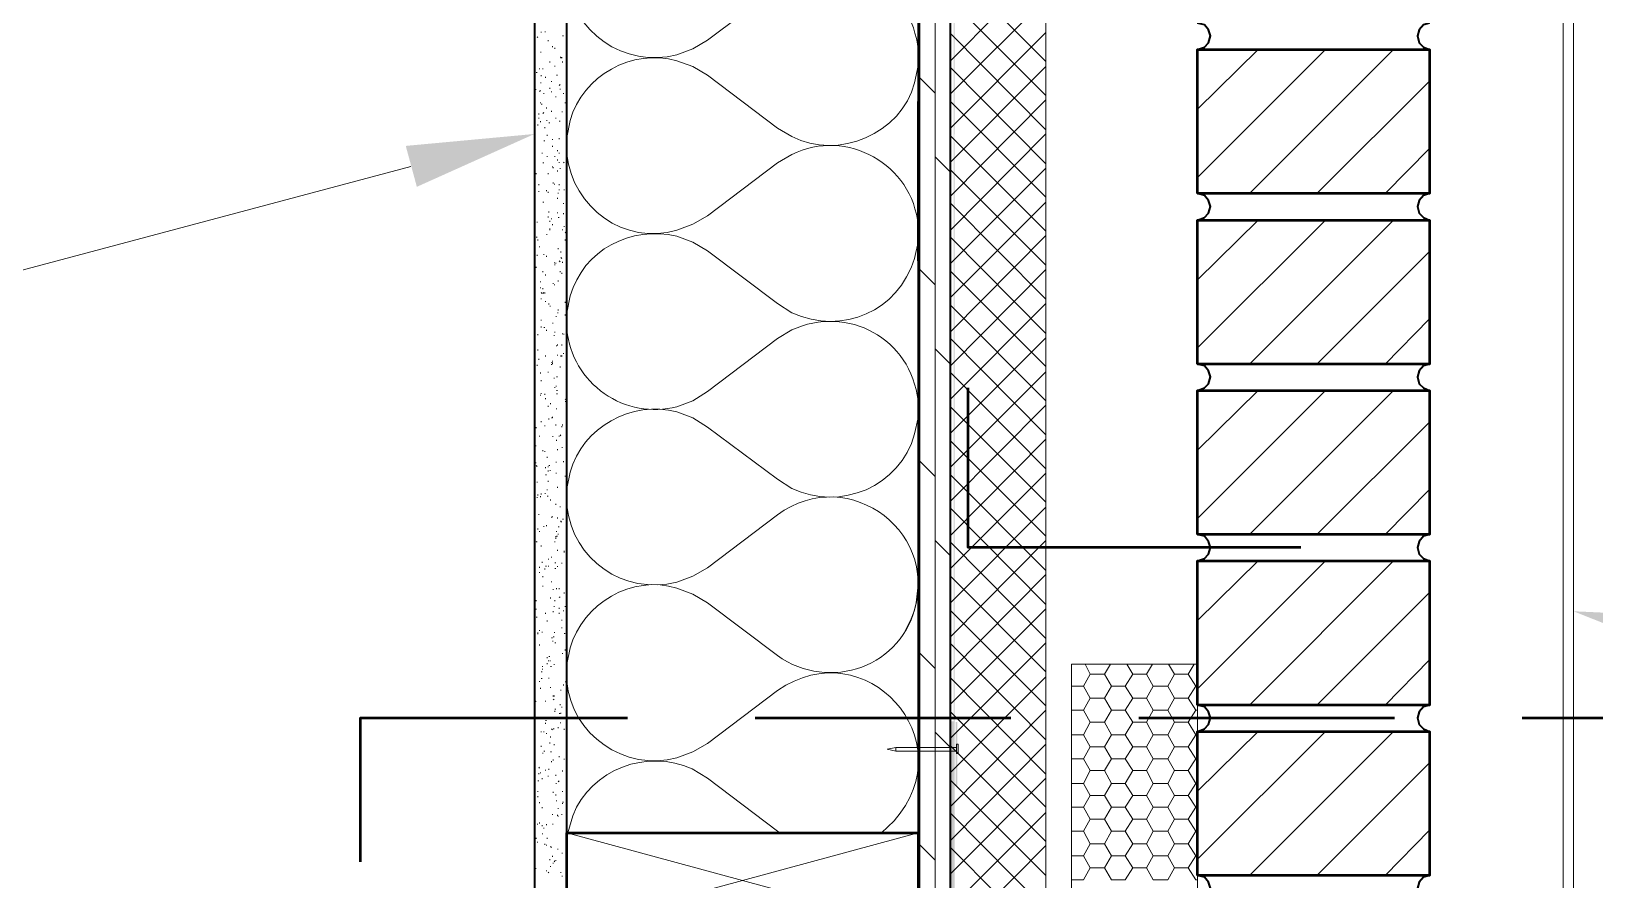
# Model space of a CAD drawing. Header units: inches. Extents: x 5 to 516, y -193 to 129.
# Drawn here: x 34.279 to 36.317, y -181.977 to -180.871 of the extents above; entities that cross this region are included whole.
import ezdxf

# ---------------------------------------------------------------- set-up
doc = ezdxf.new("R2010")
doc.units = ezdxf.units.IN
doc.header["$MEASUREMENT"] = 0
doc.layers.add('PDF7_Geometry', color=7, linetype='Continuous')
doc.layers.add('PDF7_Solid Fills', color=7, linetype='Continuous')

msp = doc.modelspace()

# ---------------------------------------------------------------- linework, layer by layer
at = {"layer": 'PDF7_Geometry', "lineweight": 35}
for points in [[(35.4346639, -172.2280057), (35.4346639, -182.8946732), (35.4768862, -182.8946732), (35.4768862, -172.2280057)], [(34.9346616, -177.4357839), (34.9346616, -182.0613398), (34.9768839, -182.0613398), (34.9768839, -177.4357839)]]:
    msp.add_lwpolyline(points, close=True, dxfattribs=at)
at = {"layer": 'PDF7_Geometry', "lineweight": 15}
for points in [[(35.4368861, -182.8946732), (35.4368861, -172.2280057)], [(35.4568852, -182.8946732), (35.4568852, -172.2280057)], [(36.2891087, -182.8402276), (36.2891087, -180.0346718), (36.2868865, -180.0291163), (36.2813309, -180.026894)], [(36.2757737, -182.8235613), (36.2757737, -180.0513389), (36.2824403, -180.0446723), (36.2824403, -180.0380056)], [(35.6013283, -180.910228), (35.4768839, -180.7857835)], [(35.4768844, -180.9091169), (35.6013289, -180.7835613)], [(35.2702182, -180.8024506), (35.2513293, -180.8135617), (35.1602182, -180.8824506)], [(35.6013283, -180.9546729), (35.4768839, -180.8302284)], [(35.4768844, -180.9524507), (35.6013289, -180.8280063)], [(34.9435524, -180.8724506), (34.9435524, -180.8713395)], [(34.9491066, -180.8713395), (34.9479955, -180.8713395)], [(34.9357738, -180.8880055), (34.9357738, -180.8868944)], [(34.9391082, -180.8780059), (34.937997, -180.879117)], [(34.9524409, -180.8835613), (34.9524409, -180.8824501)], [(34.9579951, -180.8913387), (34.9579951, -180.8902276)], [(34.9724401, -180.8768949), (34.971329, -180.8768949)], [(34.9757745, -180.8735617), (34.9757745, -180.8724506)], [(35.1202182, -180.9013386), (35.1413293, -180.8935609), (35.1602182, -180.8824497)], [(35.6013283, -180.9991166), (35.4768839, -180.8735611)], [(35.4768844, -180.9968945), (35.6013289, -180.8724501)], [(34.9435524, -180.8980062), (34.9424413, -180.8980062)], [(34.9546631, -180.911339), (34.9546631, -180.9102279)], [(34.9613295, -180.8935609), (34.9613295, -180.8924497)], [(34.9691081, -180.9046726), (34.967997, -180.9046726)], [(34.9691081, -180.9057837), (34.9691081, -180.9046726)], [(34.970218, -180.9057837), (34.970218, -180.9046726)], [(34.9713302, -180.911339), (34.9713302, -180.9102279)], [(34.9757745, -180.9002284), (34.9757745, -180.8991173)], [(35.2702182, -181.0080062), (35.2513293, -180.9968951), (35.1602182, -180.9280062), (35.1413293, -180.916895), (35.1202182, -180.9091173)], [(35.4302182, -180.9380062), (35.4346627, -180.9157839), (35.4346627, -180.8946728)], [(35.7991071, -180.9724499), (35.877996, -180.8946721)], [(35.7991071, -181.0613397), (35.9657738, -180.8946731)], [(35.8668856, -181.08245), (36.0546633, -180.8946722)], [(34.937996, -180.924673), (34.9368848, -180.924673)], [(34.9413303, -180.9202287), (34.9413303, -180.9191176)], [(34.9435524, -180.9291172), (34.9435524, -180.9280061)], [(34.9457745, -180.9191165), (34.9457745, -180.9202276)], [(34.9491066, -180.9313394), (34.9491066, -180.9302282)], [(34.9613295, -180.9168944), (34.9613295, -180.9157833)], [(34.9646638, -180.9280062), (34.9635527, -180.9280062)], [(34.9757745, -180.9146722), (34.9757745, -180.9135611)], [(34.9757745, -180.9335615), (34.9757745, -180.9324504)], [(35.4568852, -180.9513385), (35.4368852, -180.9313385)], [(35.6013283, -181.0435615), (35.4768839, -180.918006)], [(35.4768844, -181.0413394), (35.6013289, -180.916895)], [(34.936886, -180.9468943), (34.9357749, -180.9468943)], [(34.9424402, -180.9480065), (34.9413291, -180.9491176)], [(34.9435524, -180.9380058), (34.9424413, -180.9380058)], [(34.9468845, -180.9524507), (34.9468845, -180.9513396)], [(34.9546631, -180.9446722), (34.9546631, -180.9457833)], [(34.9568852, -180.9368947), (34.9568852, -180.9357836)], [(34.9568852, -180.9502286), (34.9568852, -180.9491175)], [(34.9679959, -180.9402279), (34.9668848, -180.941339)], [(34.9679959, -180.9468943), (34.9679959, -180.9457832)], [(34.9724401, -180.9513385), (34.9724401, -180.9524497)], [(35.9546632, -181.08245), (36.1013298, -180.9357833)], [(34.9424402, -180.9646725), (34.9424402, -180.9635614)], [(34.9446624, -180.9657835), (34.9435512, -180.9657835)], [(34.9502188, -180.9713389), (34.9502188, -180.9702278)], [(34.9624394, -180.956895), (34.9624394, -180.9557839)], [(34.9746623, -180.9646725), (34.9746623, -180.9635614)], [(34.9757745, -180.956895), (34.9757745, -180.9557839)], [(35.6013283, -181.0868954), (35.4768839, -180.9624509)], [(35.4768844, -181.0857832), (35.6013289, -180.9602276)], [(34.9391082, -180.9935613), (34.9391082, -180.9924502)], [(34.9402181, -180.9791163), (34.9402181, -180.9780052)], [(34.9402181, -180.9846728), (34.9402181, -180.9835617)], [(34.9424402, -180.9891171), (34.9424402, -180.9880059)], [(34.9468845, -180.9768942), (34.9457734, -180.9780053)], [(34.9513287, -180.9868949), (34.9502176, -180.9868949)], [(34.9546631, -180.9902281), (34.953552, -180.9902281)], [(34.9568852, -180.9757843), (34.9568852, -180.9746731)], [(34.9624394, -180.9846728), (34.9624394, -180.9835617)], [(34.9679959, -180.988006), (34.9668848, -180.988006)], [(34.9713302, -180.9757843), (34.9702191, -180.9757843)], [(34.9813293, -180.9868951), (34.9768848, -181.0091173), (34.9768848, -181.0313395)], [(34.9479967, -181.0135616), (34.9468856, -181.0135616)], [(34.9479967, -180.9968945), (34.9479967, -180.9957834)], [(34.9513287, -181.0068941), (34.9513287, -181.005783)], [(34.9579951, -181.0124506), (34.9579951, -181.0113395)], [(34.9668859, -181.0113395), (34.9668859, -181.0102284)], [(34.9757745, -180.9991166), (34.9757745, -180.9980055)], [(35.6013283, -181.1313391), (35.4768839, -181.0068947)], [(35.4768844, -181.1302281), (35.6013289, -181.0046725)], [(34.9446624, -181.0302276), (34.9446624, -181.0291165)], [(34.9513287, -181.0346719), (34.9513287, -181.0335608)], [(34.9579951, -181.0213391), (34.9579951, -181.020228)], [(34.9613295, -181.0346719), (34.9613295, -181.0335608)], [(34.9646638, -181.0268944), (34.9646638, -181.0257833)], [(34.9668859, -181.0302276), (34.9668859, -181.0291165)], [(35.2702182, -181.0313392), (35.2513293, -181.0424503), (35.1602182, -181.1113392)], [(36.043553, -181.08245), (36.1013307, -181.0235611)], [(34.7735514, -181.0468947), (32.2913291, -181.709117), (31.8302178, -181.709117)], [(34.9468845, -181.0424505), (34.9457734, -181.0424505)], [(34.9579951, -181.0480058), (34.9579951, -181.0468947)], [(34.9591073, -181.0491169), (34.9591073, -181.0480058)], [(34.9646638, -181.0391173), (34.9646638, -181.0380062)], [(34.9646638, -181.0535611), (34.9646638, -181.05245)], [(34.9668859, -181.0424505), (34.9668859, -181.0413394)], [(34.9679959, -181.0502279), (34.9679959, -181.0491168)], [(34.9735523, -181.0424505), (34.9724412, -181.0413394)], [(34.9757745, -181.0413394), (34.9757745, -181.0402283)], [(35.4768844, -181.0546722), (35.4568844, -181.0346722)], [(35.6013283, -181.175784), (35.4768839, -181.0513396)], [(35.4768844, -181.1735608), (35.6013289, -181.0491163)], [(34.936886, -181.0568943), (34.936886, -181.0557832)], [(34.9402181, -181.0713393), (34.9402181, -181.0702282)], [(34.9524409, -181.0568943), (34.9524409, -181.0557832)], [(34.9591073, -181.0691172), (34.9591073, -181.0680061)], [(34.9613295, -181.0702283), (34.9602184, -181.0702283)], [(34.9668859, -181.0713393), (34.9668859, -181.0702282)], [(34.9402181, -181.0802279), (34.9402181, -181.0791167)], [(34.9468845, -181.0935618), (34.9457734, -181.0935618)], [(34.9502188, -181.0780057), (34.9502188, -181.0791168)], [(34.9524409, -181.0813389), (34.9524409, -181.0802278)], [(34.9646638, -181.0891175), (34.9646638, -181.0880064)], [(34.9657737, -181.08245), (34.9657737, -181.0813389)], [(34.9668859, -181.0780057), (34.9668859, -181.0768946)], [(34.9724401, -181.0957839), (34.9724401, -181.0946728)], [(34.9735523, -181.0780057), (34.9735523, -181.0768946)], [(34.9757745, -181.0835611), (34.9757745, -181.0824499)], [(34.9757745, -181.0924507), (34.9757745, -181.0913396)], [(35.6013283, -181.2202278), (35.4768839, -181.0946723)], [(35.4768844, -181.2180057), (35.6013289, -181.0935612)], [(34.9524409, -181.113561), (34.9524409, -181.1124499)], [(34.9535509, -181.1068946), (34.9535509, -181.1057835)], [(34.9568852, -181.1157831), (34.9568852, -181.114672)], [(34.9646638, -181.1080056), (34.9646638, -181.1068945)], [(34.9668859, -181.113561), (34.9657748, -181.113561)], [(34.9724401, -181.1080056), (34.9724401, -181.1091167)], [(35.1202182, -181.1302284), (35.1413293, -181.1224506), (35.1602182, -181.1113395)], [(35.4368861, -181.098006), (35.4346638, -181.0957838)], [(34.9357738, -181.1180052), (34.9357738, -181.1168941)], [(34.937996, -181.1202285), (34.937996, -181.1191174)], [(34.9513287, -181.1357834), (34.9502176, -181.1357834)], [(34.9546631, -181.1191174), (34.9546631, -181.1180063)], [(34.9546631, -181.1280059), (34.9546631, -181.129117), (34.9546631, -181.1302281)], [(34.9579951, -181.1235617), (34.9579951, -181.1224506)], [(34.9713302, -181.1302281), (34.9713302, -181.129117)], [(34.9735523, -181.1257838), (34.9735523, -181.1246727)], [(34.9757745, -181.1324502), (34.9746633, -181.1335613)], [(34.9757745, -181.1257838), (34.9757745, -181.1246727)], [(35.4302182, -181.1668948), (35.4346627, -181.1457837), (35.4346627, -181.1235615)], [(35.7991071, -181.1946722), (35.877996, -181.1168944)], [(35.7991071, -181.283562), (35.9657738, -181.1168953)], [(35.8668856, -181.3046722), (36.0546633, -181.1168944)], [(34.937996, -181.1391166), (34.9368848, -181.1391166)], [(34.9391082, -181.1435609), (34.9391082, -181.1424498)], [(34.9413303, -181.1524505), (34.9413303, -181.1513394)], [(34.9657737, -181.1546727), (34.9657737, -181.1535616)], [(34.9746623, -181.1435609), (34.9746623, -181.1424498)], [(35.2702182, -181.2380059), (35.2513293, -181.2257837), (35.1602182, -181.1568948), (35.1413293, -181.1457837), (35.1202182, -181.1380059)], [(35.6013283, -181.2646727), (35.4768839, -181.1391172)], [(35.4768844, -181.2624506), (35.6013289, -181.136895)], [(34.937996, -181.1635612), (34.937996, -181.1624501)], [(34.9468845, -181.1624501), (34.9468845, -181.161339)], [(34.9502188, -181.1646723), (34.9502188, -181.1635611)], [(34.9613295, -181.1724509), (34.9602184, -181.1724509)], [(34.9613295, -181.174673), (34.9613295, -181.1757841)], [(34.9624394, -181.1735608), (34.9624394, -181.1724497)], [(34.9679959, -181.1713387), (34.9668848, -181.1702275)], [(34.970218, -181.1668944), (34.9691069, -181.1657833)], [(34.9691081, -181.1591169), (34.9691081, -181.1580058)], [(34.9713302, -181.1724509), (34.9713302, -181.1713397)], [(34.9757745, -181.1680055), (34.9757745, -181.1668943)], [(35.9546632, -181.3046722), (36.1013298, -181.1580055)], [(34.9346616, -181.19245), (34.9346616, -181.1935611)], [(34.936886, -181.1791172), (34.936886, -181.1780061)], [(34.9424402, -181.1980065), (34.9424402, -181.1968954)], [(34.9457745, -181.1846726), (34.9457745, -181.1835615)], [(34.9491066, -181.1891168), (34.9491066, -181.1880057)], [(34.9657737, -181.1968943), (34.9657737, -181.1957832)], [(34.9679959, -181.1846726), (34.9679959, -181.1835615)], [(34.970218, -181.1868947), (34.970218, -181.1857836)], [(35.4568852, -181.2013386), (35.4368852, -181.1813386)], [(35.6013283, -181.3080054), (35.4768839, -181.183561)], [(35.4768844, -181.3068944), (35.6013289, -181.1813388)], [(34.9357738, -181.2102282), (34.9357738, -181.2091171)], [(34.9424402, -181.205784), (34.9424402, -181.2046728)], [(34.9446624, -181.2124504), (34.9435512, -181.2113392)], [(34.9468845, -181.2113393), (34.9457734, -181.2124504)], [(34.9457745, -181.206895), (34.9457745, -181.2057839)], [(34.9479967, -181.2124504), (34.9479967, -181.2113392)], [(34.9591073, -181.2002286), (34.9591073, -181.1991175)], [(34.9613295, -181.2013386), (34.9602184, -181.2013386)], [(34.9757745, -181.2102282), (34.9757745, -181.2091171)], [(34.9435524, -181.2202278), (34.9435524, -181.2191167)], [(34.9491066, -181.22245), (34.9491066, -181.2235611)], [(34.9535509, -181.2268942), (34.9535509, -181.2257831)], [(34.9557753, -181.2291163), (34.9546642, -181.2291163)], [(34.9657737, -181.238006), (34.9646626, -181.238006)], [(34.9657737, -181.2346728), (34.9657737, -181.2335617)], [(34.9746623, -181.2246721), (34.9746623, -181.223561)], [(34.9757745, -181.2213389), (34.9757745, -181.2202278)], [(35.6013283, -181.3524503), (35.4768839, -181.2280059)], [(35.4768844, -181.3502282), (35.6013289, -181.2257837)], [(34.9346616, -181.2468945), (34.9346616, -181.2457834)], [(34.9357738, -181.254672), (34.9346627, -181.2557831)], [(34.9435524, -181.2480056), (34.9435524, -181.2468945)], [(34.9435524, -181.2568941), (34.9435524, -181.255783)], [(34.9479967, -181.2568941), (34.9468856, -181.2568941)], [(34.9591073, -181.2513388), (34.9579962, -181.2513388)], [(34.9635516, -181.2424503), (34.9624405, -181.2424503)], [(34.9746623, -181.2402281), (34.9746623, -181.2413392)], [(34.9768844, -181.2535621), (34.9757733, -181.2535621)], [(34.9757745, -181.2513388), (34.9757745, -181.2502277)], [(36.043553, -181.3046722), (36.1013307, -181.2457833)], [(34.9391082, -181.2668949), (34.9391082, -181.2657837)], [(34.9502188, -181.2613395), (34.9502188, -181.2602284)], [(34.9602195, -181.2680059), (34.9602195, -181.2668948)], [(34.9613295, -181.2635617), (34.9613295, -181.2624505)], [(34.9713302, -181.2657838), (34.9713302, -181.2646727)], [(34.9735523, -181.2657838), (34.9724412, -181.2657838)], [(34.9757745, -181.2657838), (34.9757745, -181.2646727)], [(35.2702182, -181.2602278), (35.2513293, -181.2713389), (35.1602182, -181.3402278)], [(35.6013283, -181.3968952), (35.4768839, -181.2713397)], [(35.4768844, -181.3946731), (35.6013289, -181.2702286)], [(34.9391082, -181.2868952), (34.9391082, -181.2857841)], [(34.9402181, -181.2991169), (34.9402181, -181.2980058)], [(34.9491066, -181.2946726), (34.9491066, -181.2935615)], [(34.9635516, -181.2802276), (34.9635516, -181.2813388)], [(34.9646638, -181.2802276), (34.9646638, -181.2791165)], [(34.9646638, -181.2935616), (34.9646638, -181.2924505)], [(34.9691081, -181.2946726), (34.9691081, -181.2935615)], [(34.970218, -181.2802276), (34.970218, -181.2791165)], [(34.970218, -181.2935616), (34.970218, -181.2946727)], [(34.9724401, -181.2913394), (34.9724401, -181.2902283)], [(34.9757745, -181.2935616), (34.9757745, -181.2924505)], [(35.4768844, -181.3046722), (35.4568844, -181.2846722)], [(34.937996, -181.3068944), (34.937996, -181.3057832)], [(34.9424402, -181.3168951), (34.9424402, -181.315784)], [(34.9524409, -181.315784), (34.9524409, -181.3146729)], [(34.9579951, -181.3024501), (34.956884, -181.3024501)], [(34.9568852, -181.3057833), (34.9568852, -181.3046722)], [(34.9579951, -181.301339), (34.9579951, -181.3002279)], [(34.9579951, -181.3046722), (34.9579951, -181.3035611)], [(34.9679959, -181.3091176), (34.9679959, -181.3080065)], [(34.9768844, -181.3202283), (34.9768844, -181.3191172)], [(35.6013283, -181.441339), (35.4768839, -181.3157834)], [(35.4768844, -181.4391169), (35.6013289, -181.3146724)], [(34.9435524, -181.3257836), (34.9435524, -181.3268947)], [(34.9602195, -181.3224504), (34.9602195, -181.3235615)], [(34.9613295, -181.3357832), (34.9613295, -181.3346721)], [(34.9635516, -181.3335611), (34.9624405, -181.3335611)], [(34.9646638, -181.3213393), (34.9635527, -181.3213393)], [(34.9646638, -181.3391175), (34.9635527, -181.3391175)], [(34.9757745, -181.3357832), (34.9757745, -181.3346721)], [(35.7991071, -181.4168944), (35.877996, -181.3391166)], [(35.7991071, -181.5057842), (35.9657738, -181.3391175)], [(35.8668856, -181.5268945), (36.0546633, -181.3391167)], [(34.9424402, -181.3446729), (34.9424402, -181.345784)], [(34.9435524, -181.3435618), (34.9435524, -181.3424507)], [(34.9479967, -181.3446729), (34.9479967, -181.3435617)], [(34.9491066, -181.3502282), (34.9491066, -181.3491171)], [(34.9524409, -181.3602278), (34.9524409, -181.3591167)], [(34.9557753, -181.3568946), (34.9557753, -181.3557835)], [(34.9646638, -181.3435618), (34.9635527, -181.3435618)], [(34.9757745, -181.3513393), (34.9746633, -181.3502281)], [(34.9757745, -181.3535614), (34.9746633, -181.3535614)], [(35.4302182, -181.3957834), (35.4346627, -181.3746723), (35.4346627, -181.3524501)], [(35.4368861, -181.3480061), (35.4346638, -181.3457838)], [(35.6013283, -181.4846728), (35.4768839, -181.3602284)], [(35.4768844, -181.4835618), (35.6013289, -181.3580062)], [(34.9435524, -181.3802281), (34.9435524, -181.379117)], [(34.9535509, -181.3768949), (34.9535509, -181.3757838)], [(34.956884, -181.3746728), (34.9579951, -181.3746728), (34.9579951, -181.3735617)], [(34.9635516, -181.363561), (34.9635516, -181.3624499)], [(34.9757745, -181.378006), (34.9757745, -181.3768949)], [(34.9768844, -181.3735617), (34.9768844, -181.3724506)], [(35.2702182, -181.4668945), (35.2513293, -181.4546723), (35.1602182, -181.3868945), (35.1413293, -181.3746723), (35.1202182, -181.3668945)], [(35.9546632, -181.5268945), (36.1013298, -181.3802278)], [(34.936886, -181.3868945), (34.936886, -181.3880056)], [(34.9413303, -181.3991174), (34.9413303, -181.3980062)], [(34.9479967, -181.3857834), (34.9479967, -181.3846723)], [(34.9591073, -181.3991174), (34.9579962, -181.3991174)], [(34.9624394, -181.3846724), (34.9624394, -181.3835613)], [(34.9668859, -181.3991174), (34.9668859, -181.3980062)], [(34.9691081, -181.3980063), (34.967997, -181.3968952)], [(34.970218, -181.3868945), (34.970218, -181.3857834)], [(34.9713302, -181.3846724), (34.9713302, -181.3835613)], [(34.936886, -181.4113391), (34.9357749, -181.4113391)], [(34.9457745, -181.4180055), (34.9457745, -181.4168944)], [(34.9479967, -181.4191165), (34.9479967, -181.4180054)], [(34.9635516, -181.4046727), (34.9635516, -181.4035616)], [(34.9646638, -181.4168944), (34.9646638, -181.4157833)], [(34.9713302, -181.4135612), (34.9702191, -181.4135612)], [(34.9757745, -181.4202287), (34.9757745, -181.4191176)], [(35.6013283, -181.5291166), (35.4768839, -181.4046721)], [(35.4768844, -181.5280055), (35.6013289, -181.40245)], [(34.936886, -181.4335615), (34.9357749, -181.4335615)], [(34.937996, -181.4380058), (34.9368848, -181.4368947)], [(34.9491066, -181.4402279), (34.9491066, -181.4391168)], [(34.9513287, -181.4268951), (34.9513287, -181.425784)], [(34.9524409, -181.4391169), (34.9524409, -181.4380057)], [(34.9546631, -181.4368947), (34.953552, -181.4368947)], [(34.9635516, -181.4324505), (34.9624405, -181.4324505)], [(34.9724401, -181.4324505), (34.9724401, -181.4313394)], [(35.4568852, -181.4513386), (35.4368852, -181.4313386)], [(34.937996, -181.4591172), (34.937996, -181.4580061)], [(34.9502188, -181.4491165), (34.9491077, -181.4491165)], [(34.9524409, -181.4446722), (34.9524409, -181.4435611)], [(34.9524409, -181.4580061), (34.9524409, -181.456895)], [(34.9557753, -181.4435611), (34.9546642, -181.4435611)], [(34.9635516, -181.4468943), (34.9624405, -181.4468943)], [(34.9746623, -181.4513386), (34.9746623, -181.4502275)], [(34.9757745, -181.4624504), (34.9757745, -181.4613393)], [(34.9813293, -181.4457834), (34.9768848, -181.4668945), (34.9768848, -181.4891167)], [(35.6013283, -181.5735615), (35.4768839, -181.449117)], [(35.4768844, -181.5713394), (35.6013289, -181.4468949)], [(34.9357738, -181.4646725), (34.9357738, -181.4635614)], [(34.937996, -181.4780064), (34.937996, -181.4791175)], [(34.9391082, -181.4757843), (34.9391082, -181.4746732)], [(34.9424402, -181.4780064), (34.9424402, -181.4768953)], [(34.9435524, -181.4746721), (34.9435524, -181.473561)], [(34.9491066, -181.473561), (34.9479955, -181.473561)], [(34.9513287, -181.4691168), (34.9513287, -181.4680057)], [(34.9524409, -181.4768942), (34.9513298, -181.4768942)], [(34.9557753, -181.4824507), (34.9557753, -181.4813396)], [(34.9646638, -181.4657836), (34.9646638, -181.4646725)], [(34.9768844, -181.4802286), (34.9757733, -181.4802286)], [(36.043553, -181.5268945), (36.1013307, -181.4680056)], [(34.9402181, -181.5013388), (34.9402181, -181.5002277)], [(34.9624394, -181.488006), (34.9624394, -181.4868949)], [(34.9679959, -181.4913392), (34.9679959, -181.4902281)], [(35.2513302, -181.5013393), (35.1602191, -181.5702282)], [(35.6013283, -181.6180053), (35.4768839, -181.4924497)], [(35.4768844, -181.6157831), (35.6013289, -181.4913387)], [(34.9391082, -181.5202281), (34.9391082, -181.519117)], [(34.9413303, -181.5235613), (34.9413303, -181.5224502)], [(34.9468845, -181.5168949), (34.9468845, -181.5157838)], [(34.9502188, -181.5157838), (34.9502188, -181.5146727)], [(34.9579951, -181.5035621), (34.956884, -181.5046732)], [(34.9635516, -181.5235613), (34.9635516, -181.5224502)], [(34.9646638, -181.5057842), (34.9646638, -181.5046731)], [(34.9668859, -181.5168949), (34.9657748, -181.5168949)], [(34.970218, -181.5102285), (34.9691069, -181.5102285)], [(34.9691081, -181.5102285), (34.9691081, -181.5091174)], [(34.9724401, -181.5068941), (34.971329, -181.5068941)], [(34.9757745, -181.504672), (34.9757745, -181.5035609)], [(34.937996, -181.5368952), (34.9368848, -181.5357841)], [(34.9435524, -181.5424505), (34.9435524, -181.5413394)], [(34.9613295, -181.5368952), (34.9613295, -181.5357841)], [(34.9624394, -181.5302277), (34.9624394, -181.5291166)], [(34.9624394, -181.5324498), (34.9624394, -181.5313387)], [(34.9646638, -181.5291166), (34.9635527, -181.5291166)], [(34.9657737, -181.5268945), (34.9657737, -181.5257834)], [(35.4768844, -181.5546722), (35.4568844, -181.5346722)], [(35.6013283, -181.6624502), (35.4768839, -181.5368946)], [(35.4768844, -181.660228), (35.6013289, -181.5346725)], [(34.9446624, -181.5624497), (34.9446624, -181.5635608)], [(34.9535509, -181.5591176), (34.9524398, -181.5591176)], [(34.9568852, -181.5568944), (34.9568852, -181.5557833)], [(34.9624394, -181.5635619), (34.9613283, -181.5635619)], [(34.9646638, -181.5480058), (34.9646638, -181.5468947)], [(34.970218, -181.564673), (34.970218, -181.5635619)], [(34.9735523, -181.5491169), (34.9735523, -181.5480058)], [(34.9735523, -181.550228), (34.9735523, -181.5491169)], [(34.9757745, -181.5468948), (34.9757745, -181.5457837)], [(35.7991071, -181.6391167), (35.877996, -181.5613389)], [(35.7991071, -181.7280065), (35.9657738, -181.5613398)], [(35.8668856, -181.7491167), (36.0546633, -181.5613389)], [(34.9413303, -181.5702283), (34.9413303, -181.5691172)], [(34.9413303, -181.5757836), (34.9413303, -181.5768947)], [(34.9457745, -181.58245), (34.9457745, -181.5813389)], [(34.9479967, -181.5724504), (34.9479967, -181.5713393)], [(34.9502188, -181.5680062), (34.9491077, -181.5680062)], [(34.9535509, -181.5680062), (34.9524398, -181.5680062)], [(34.9624394, -181.5713394), (34.9613283, -181.5713394)], [(34.9646638, -181.5691172), (34.9646638, -181.5680061)], [(35.1202182, -181.5891167), (35.1413293, -181.581339), (35.1602182, -181.5702278)], [(35.6013283, -181.705784), (35.4768839, -181.5813395)], [(35.4768844, -181.7046729), (35.6013289, -181.5791174)], [(34.9346616, -181.5957839), (34.9346616, -181.5946728)], [(34.9457745, -181.5946729), (34.9457745, -181.5935618)], [(34.9568852, -181.5891176), (34.9568852, -181.5880064)], [(34.9591073, -181.5991171), (34.9591073, -181.598006)], [(34.9635516, -181.5980061), (34.9635516, -181.596895)], [(34.9668859, -181.5980061), (34.9668859, -181.596895)], [(34.9735523, -181.6035614), (34.9735523, -181.6024503)], [(34.9757745, -181.5880054), (34.9757745, -181.5868942)], [(35.2513293, -181.684672), (35.1602182, -181.6157831), (35.1413293, -181.604672), (35.1202182, -181.5968942)], [(35.4324404, -181.6157831), (35.4346627, -181.5924498)], [(35.4368861, -181.5980061), (35.4346638, -181.5957839)], [(35.9546632, -181.7491167), (36.1013298, -181.60245)], [(34.9346616, -181.6068946), (34.9346616, -181.6057835)], [(34.936886, -181.613561), (34.936886, -181.6124499)], [(34.936886, -181.6246728), (34.936886, -181.6235617)], [(34.9557753, -181.6102278), (34.9557753, -181.6091167)], [(34.9602195, -181.6202285), (34.9602195, -181.6213396)], [(34.9613295, -181.613561), (34.9613295, -181.6124499)], [(34.9679959, -181.6080057), (34.9668848, -181.6091168)], [(34.9668859, -181.6224507), (34.9668859, -181.6235618)], [(34.9746623, -181.6213396), (34.9746623, -181.6202285)], [(35.4768844, -181.7480056), (35.6013289, -181.6235612)], [(34.9357738, -181.6357835), (34.9346627, -181.6357835)], [(34.937996, -181.6346724), (34.9368848, -181.6346724)], [(34.9491066, -181.6302281), (34.9491066, -181.629117)], [(34.9513287, -181.6402277), (34.9513287, -181.6391166)], [(34.9591073, -181.628006), (34.9591073, -181.6268949)], [(34.9668859, -181.6302281), (34.9668859, -181.629117)], [(34.970218, -181.6380056), (34.970218, -181.6391167)], [(34.9724401, -181.6257839), (34.9724401, -181.626895)], [(34.9757745, -181.6302281), (34.9757745, -181.629117)], [(35.4157747, -181.6568948), (35.4257747, -181.6368948)], [(35.6013283, -181.7502278), (35.4768839, -181.6257833)], [(34.9391082, -181.6546727), (34.9391082, -181.6557838)], [(34.9391082, -181.6568948), (34.9391082, -181.6557837)], [(34.9413303, -181.6524506), (34.9413303, -181.6513395)], [(34.9446624, -181.6546727), (34.9446624, -181.6535616)], [(34.9579951, -181.6613391), (34.956884, -181.6613391)], [(34.9591073, -181.6657834), (34.9579962, -181.6657834)], [(34.9602195, -181.660228), (34.9591084, -181.660228)], [(34.9613295, -181.6546727), (34.9602184, -181.6546727)], [(34.970218, -181.6491174), (34.970218, -181.6480063)], [(34.9746623, -181.6557838), (34.9735512, -181.6557838)], [(34.9357738, -181.6868947), (34.9357738, -181.6857836)], [(34.9413303, -181.6713387), (34.9413303, -181.6702276)], [(34.9546631, -181.6857837), (34.953552, -181.6857837)], [(34.9624394, -181.6680055), (34.9613283, -181.6680055)], [(34.9713302, -181.6824505), (34.9713302, -181.6813394)], [(34.9746623, -181.6780062), (34.9746623, -181.6768951)], [(34.9757745, -181.6724509), (34.9757745, -181.6713398)], [(34.9813293, -181.674672), (34.9768848, -181.6957831), (34.9768848, -181.7180054)], [(35.4568852, -181.7013386), (35.4368852, -181.6813386)], [(35.6013283, -181.7946727), (35.4768839, -181.6691171)], [(35.4768844, -181.7924505), (35.6013289, -181.6680061)], [(34.9446624, -181.705784), (34.9435512, -181.705784)], [(34.9457745, -181.6991165), (34.9446634, -181.6991165)], [(34.9457745, -181.7024508), (34.9446634, -181.7024508)], [(34.9513287, -181.6880058), (34.9513287, -181.6868947)], [(34.9513287, -181.6957833), (34.9513287, -181.6946722)], [(34.9535509, -181.691339), (34.9524398, -181.691339)], [(34.9557753, -181.691339), (34.9546642, -181.691339)], [(34.9568852, -181.6991165), (34.9557741, -181.6991165)], [(34.9602195, -181.6968943), (34.9602195, -181.6957832)], [(35.6524416, -181.6957839), (35.6591083, -181.7091172), (35.6779972, -181.7091172)], [(35.6779976, -181.7091172), (35.6857753, -181.6957839)], [(35.7068861, -181.6957839), (35.7146639, -181.7091172), (35.7324416, -181.7091172)], [(35.7324409, -181.7091172), (35.7402187, -181.6957839)], [(35.7613294, -181.6957839), (35.7691072, -181.7091172), (35.786885, -181.7091172)], [(35.7868843, -181.7091172), (35.7946621, -181.6957839)], [(36.043553, -181.7491167), (36.1013307, -181.6902278)], [(34.9413303, -181.7180057), (34.9413303, -181.7191168)], [(34.9424402, -181.7280065), (34.9424402, -181.7268953)], [(34.9446624, -181.7146725), (34.9435512, -181.7146725)], [(34.9535509, -181.7146725), (34.9535509, -181.7135614)], [(34.9557753, -181.7268943), (34.9557753, -181.7257831)], [(34.9724401, -181.7235611), (34.9724401, -181.7224499)], [(34.9757745, -181.7191168), (34.9746633, -181.7191168)], [(34.9757745, -181.7146725), (34.9757745, -181.7135614)], [(35.6013283, -181.8391176), (35.4768839, -181.713562)], [(35.4768844, -181.8368954), (35.6013289, -181.712451)], [(35.6346626, -181.7246721), (35.6502181, -181.7246721)], [(35.6502194, -181.7246726), (35.6591083, -181.7402282), (35.6779972, -181.7402282)], [(35.6502198, -181.7246721), (35.6591087, -181.7091166)], [(35.6779972, -181.7091166), (35.6868861, -181.7246721), (35.7046639, -181.7246721)], [(35.6779976, -181.7402282), (35.6868864, -181.7246726)], [(35.7046631, -181.7246721), (35.7146631, -181.7091166)], [(35.7046639, -181.7246726), (35.7146639, -181.7402282), (35.7324416, -181.7402282)], [(35.7324406, -181.7091166), (35.7413294, -181.7246721), (35.7602183, -181.7246721)], [(35.7324409, -181.7402282), (35.7413298, -181.7246726)], [(35.7602183, -181.7246726), (35.7691072, -181.7402282), (35.786885, -181.7402282)], [(35.7602187, -181.7246721), (35.7691076, -181.7091166)], [(35.7868843, -181.7402282), (35.7968843, -181.7246726)], [(35.786885, -181.7091166), (35.796885, -181.7246721), (35.7991072, -181.7246721)], [(34.936886, -181.7446724), (34.9357749, -181.7435613)], [(34.9491066, -181.7446724), (34.9491066, -181.7435613)], [(34.9591073, -181.738006), (34.9591073, -181.7368949)], [(34.9602195, -181.7424503), (34.9591084, -181.7413392)], [(34.9602195, -181.738006), (34.9602195, -181.7368949)], [(34.9691081, -181.7302286), (34.9691081, -181.7291175)], [(34.9757745, -181.7413392), (34.9757745, -181.7402281)], [(35.2513291, -181.7302278), (35.160218, -181.7991167)], [(35.6502198, -181.7557842), (35.6591087, -181.7402287)], [(35.6779972, -181.7402287), (35.6868861, -181.7557842), (35.7046639, -181.7557842)], [(35.7046631, -181.7557842), (35.7146631, -181.7402287)], [(35.7324406, -181.7402287), (35.7413294, -181.7557842), (35.7602183, -181.7557842)], [(35.7602187, -181.7557842), (35.7691076, -181.7402287)], [(35.786885, -181.7402287), (35.796885, -181.7557842), (35.7991072, -181.7557842)], [(34.9624394, -181.754672), (34.9613283, -181.754672)], [(34.9613295, -181.7580064), (34.9613295, -181.7568953)], [(34.9679959, -181.7602285), (34.9668848, -181.7602285)], [(34.9679959, -181.7491167), (34.9679959, -181.7480056)], [(34.9691081, -181.7591174), (34.9691081, -181.7602285)], [(34.970218, -181.7524499), (34.970218, -181.7513388)], [(34.9757745, -181.7568942), (34.9757745, -181.7557831)], [(35.6013283, -181.8824503), (35.4768839, -181.7580058)], [(35.4768844, -181.8813392), (35.6013289, -181.7557836)], [(35.6346626, -181.7557842), (35.6502181, -181.7557842)], [(35.6502194, -181.7557836), (35.6591083, -181.7713392), (35.6779972, -181.7713392)], [(35.6779976, -181.7713392), (35.6868864, -181.7557836)], [(35.7046639, -181.7557836), (35.7146639, -181.7713392), (35.7324416, -181.7713392)], [(35.7324409, -181.7713392), (35.7413298, -181.7557836)], [(35.7602183, -181.7557836), (35.7691072, -181.7713392), (35.786885, -181.7713392)], [(35.7868843, -181.7713392), (35.7968843, -181.7557836)], [(34.9435524, -181.7846719), (34.9435524, -181.7835608)], [(34.9468845, -181.7846719), (34.9468845, -181.7835608)], [(34.9491066, -181.7735613), (34.9491066, -181.7724502)], [(34.9502188, -181.769117), (34.9491077, -181.769117)], [(34.9502188, -181.7857841), (34.9502188, -181.7868953)], [(34.9579951, -181.7813399), (34.956884, -181.7802288)], [(34.9602195, -181.7802277), (34.9591084, -181.7802277)], [(34.9657737, -181.7791166), (34.9657737, -181.7780055)], [(34.9691081, -181.7724502), (34.967997, -181.7724502)], [(34.9735523, -181.7813399), (34.9735523, -181.7802288)], [(34.9757745, -181.7768945), (34.9757745, -181.7757834)], [(35.4768844, -181.8046723), (35.4568844, -181.7846723)], [(35.6346626, -181.7880063), (35.6502181, -181.7880063)], [(35.6502194, -181.7880056), (35.6591083, -181.8035612), (35.6779972, -181.8035612)], [(35.6502198, -181.7880063), (35.6591087, -181.7713396)], [(35.6779972, -181.7713396), (35.6868861, -181.7880063), (35.7046639, -181.7880063)], [(35.6779976, -181.8035612), (35.6868864, -181.7880056)], [(35.7046631, -181.7880063), (35.7146631, -181.7713396)], [(35.7046639, -181.7880056), (35.7146639, -181.8035612), (35.7324416, -181.8035612)], [(35.7324406, -181.7713396), (35.7413294, -181.7880063), (35.7602183, -181.7880063)], [(35.7324409, -181.8035612), (35.7413298, -181.7880056)], [(35.7602183, -181.7880056), (35.7691072, -181.8035612), (35.786885, -181.8035612)], [(35.7602187, -181.7880063), (35.7691076, -181.7713396)], [(35.7868843, -181.8035612), (35.7968843, -181.7880056)], [(35.786885, -181.7713396), (35.796885, -181.7880063), (35.7991072, -181.7880063)], [(35.7991071, -181.8613389), (35.877996, -181.7835611)], [(35.7991071, -181.9502287), (35.9657738, -181.783562)], [(35.8668856, -181.9713389), (36.0546633, -181.7835612)], [(34.9435524, -181.8035612), (34.9435524, -181.8024501)], [(34.9546631, -181.7991169), (34.9546631, -181.7980058)], [(34.9557753, -181.7913395), (34.9557753, -181.7902284)], [(34.9602195, -181.8013391), (34.9602195, -181.800228)], [(34.9757745, -181.7991169), (34.9757745, -181.7980058)], [(35.1202182, -181.8180054), (35.1413293, -181.8102276), (35.1602182, -181.7991165)], [(35.405774, -181.8046723), (35.4846628, -181.8046723)], [(35.6013283, -181.9268952), (35.4768839, -181.8024507)], [(35.4768844, -181.9257841), (35.6013289, -181.8002285)], [(35.6502198, -181.8191173), (35.6591087, -181.8035617)], [(35.6779972, -181.8035617), (35.6868861, -181.8191173), (35.7046639, -181.8191173)], [(35.7046631, -181.8191173), (35.7146631, -181.8035617)], [(35.7324406, -181.8035617), (35.7413294, -181.8191173), (35.7602183, -181.8191173)], [(35.7602187, -181.8191173), (35.7691076, -181.8035617)], [(35.786885, -181.8035617), (35.796885, -181.8191173), (35.7991072, -181.8191173)], [(34.9457745, -181.8124497), (34.9457745, -181.8113386)], [(34.9479967, -181.8091177), (34.9468856, -181.8091177)], [(34.9568852, -181.8102276), (34.9557741, -181.8102276)], [(34.9568852, -181.8235615), (34.9568852, -181.8224504)], [(34.9591073, -181.8213394), (34.9591073, -181.8202283)], [(34.9668859, -181.8168951), (34.9668859, -181.815784)], [(34.9735523, -181.8202283), (34.9735523, -181.8191172)], [(34.9768844, -181.8191173), (34.9768844, -181.8180061)], [(35.405774, -181.8091177), (35.4846628, -181.8091177)], [(35.6346626, -181.8191173), (35.6502181, -181.8191173)], [(35.6502194, -181.8191166), (35.6591083, -181.8346722), (35.6779972, -181.8346722)], [(35.6779976, -181.8346722), (35.6868864, -181.8191166)], [(35.7046639, -181.8191166), (35.7146639, -181.8346722), (35.7324416, -181.8346722)], [(35.7324409, -181.8346722), (35.7413298, -181.8191166)], [(35.7602183, -181.8191166), (35.7691072, -181.8346722), (35.786885, -181.8346722)], [(35.7868843, -181.8346722), (35.7968843, -181.8191166)], [(35.9546632, -181.9713389), (36.1013298, -181.8246723)], [(34.9402181, -181.8480061), (34.939107, -181.8480061)], [(34.9402181, -181.8391176), (34.9402181, -181.8380065)], [(34.9413303, -181.831339), (34.9402192, -181.8302279)], [(34.9424402, -181.8380054), (34.9424402, -181.8368943)], [(34.9446624, -181.845784), (34.9446624, -181.8446729)], [(34.9491066, -181.8346722), (34.9491066, -181.8335611)], [(34.9524409, -181.8424508), (34.9524409, -181.8413397)], [(34.9535509, -181.8335611), (34.9535509, -181.83245)], [(34.9624394, -181.8413397), (34.9624394, -181.8402286)], [(34.9668859, -181.8480061), (34.9657748, -181.8491172)], [(34.9713302, -181.8357832), (34.9713302, -181.8346721)], [(34.9757745, -181.8413397), (34.9757745, -181.8402286)], [(35.2546626, -181.915784), (35.2513293, -181.9135618), (35.1602182, -181.8446729), (35.1402182, -181.8324507)], [(35.4368861, -181.8480061), (35.4346638, -181.8457839)], [(35.6013283, -181.9713389), (35.4768839, -181.8468945)], [(35.4768844, -181.9691168), (35.6013289, -181.8446724)], [(35.6502198, -181.8513393), (35.6591087, -181.8346726)], [(35.6779972, -181.8346726), (35.6868861, -181.8513393), (35.7046639, -181.8513393)], [(35.7046631, -181.8513393), (35.7146631, -181.8346726)], [(35.7324406, -181.8346726), (35.7413294, -181.8513393), (35.7602183, -181.8513393)], [(35.7602187, -181.8513393), (35.7691076, -181.8346726)], [(35.786885, -181.8346726), (35.796885, -181.8513393), (35.7991072, -181.8513393)], [(34.9391082, -181.86245), (34.9391082, -181.8613388)], [(34.9391082, -181.8691175), (34.9391082, -181.8680064)], [(34.9591073, -181.863561), (34.9591073, -181.8624499)], [(34.9624394, -181.8657832), (34.9624394, -181.8668943)], [(34.9635516, -181.8513393), (34.9624405, -181.8513393)], [(34.9713302, -181.86245), (34.9713302, -181.8613388)], [(35.6346626, -181.8513393), (35.6502181, -181.8513393)], [(35.6502194, -181.8513398), (35.6591083, -181.8668954), (35.6779972, -181.8668954)], [(35.6502198, -181.8824503), (35.6591087, -181.8668947)], [(35.6779972, -181.8668947), (35.6868861, -181.8824503), (35.7046639, -181.8824503)], [(35.6779976, -181.8668954), (35.6868864, -181.8513398)], [(35.7046631, -181.8824503), (35.7146631, -181.8668947)], [(35.7046639, -181.8513398), (35.7146639, -181.8668954), (35.7324416, -181.8668954)], [(35.7324406, -181.8668947), (35.7413294, -181.8824503), (35.7602183, -181.8824503)], [(35.7324409, -181.8668954), (35.7413298, -181.8513398)], [(35.7602183, -181.8513398), (35.7691072, -181.8668954), (35.786885, -181.8668954)], [(35.7602187, -181.8824503), (35.7691076, -181.8668947)], [(35.7868843, -181.8668954), (35.7968843, -181.8513398)], [(35.786885, -181.8668947), (35.796885, -181.8824503), (35.7991072, -181.8824503)], [(34.9413303, -181.8768949), (34.9413303, -181.8757838)], [(34.9446624, -181.8835613), (34.9446624, -181.8824502)], [(34.9657737, -181.8846724), (34.9657737, -181.8835613)], [(34.9724401, -181.8757839), (34.971329, -181.8757839)], [(34.9713302, -181.878006), (34.9713302, -181.8768949)], [(34.9757745, -181.8835613), (34.9757745, -181.8824502)], [(35.6013283, -182.0157838), (35.4768839, -181.8902283)], [(35.4768844, -182.0135617), (35.6013289, -181.8891173)], [(35.6346626, -181.8824503), (35.6502181, -181.8824503)], [(35.6502194, -181.8824508), (35.6591083, -181.8980063), (35.6779972, -181.8980063)], [(35.6779976, -181.8980063), (35.6868864, -181.8824508)], [(35.7046639, -181.8824508), (35.7146639, -181.8980063), (35.7324416, -181.8980063)], [(35.7324409, -181.8980063), (35.7413298, -181.8824508)], [(35.7602183, -181.8824508), (35.7691072, -181.8980063), (35.786885, -181.8980063)], [(35.7868843, -181.8980063), (35.7968843, -181.8824508)], [(34.9391082, -181.9046727), (34.937997, -181.9046727)], [(34.9413303, -181.9024506), (34.9413303, -181.9035617)], [(34.9446624, -181.9068949), (34.9446624, -181.9057837)], [(34.9468845, -181.9102281), (34.9468845, -181.9091169)], [(34.9502188, -181.9057838), (34.9502188, -181.9046727)], [(34.9579951, -181.892451), (34.9579951, -181.8913399)], [(34.9591073, -181.9046727), (34.9579962, -181.9046727)], [(34.9646638, -181.892451), (34.9646638, -181.8935621)], [(34.9657737, -181.8946731), (34.9657737, -181.893562)], [(34.970218, -181.892451), (34.970218, -181.8913399)], [(34.9846626, -181.8935618), (34.977996, -181.915784)], [(35.3868847, -181.9157834), (35.4035514, -181.9002278)], [(35.6502198, -181.9135613), (35.6591087, -181.8980057)], [(35.6779972, -181.8980057), (35.6868861, -181.9135613), (35.7046639, -181.9135613)], [(35.7046631, -181.9135613), (35.7146631, -181.8980057)], [(35.7324406, -181.8980057), (35.7413294, -181.9135613), (35.7602183, -181.9135613)], [(35.7602187, -181.9135613), (35.7691076, -181.8980057)], [(35.786885, -181.8980057), (35.796885, -181.9135613), (35.7991072, -181.9135613)], [(34.936886, -181.9235608), (34.936886, -181.9224497)], [(34.9391082, -181.9280062), (34.937997, -181.9280062)], [(34.9457745, -181.9168945), (34.9446634, -181.9168945)], [(34.9479967, -181.9313394), (34.9479967, -181.9302283)], [(34.9513287, -181.9235608), (34.9513287, -181.9224497)], [(34.9757745, -181.924673), (34.9757745, -181.9235619)], [(35.4346617, -181.9157834), (34.9768839, -182.0402278)], [(35.4346617, -182.0402284), (34.9768839, -181.915784)], [(35.6346626, -181.9135613), (35.6502181, -181.9135613)], [(35.6502194, -181.9135617), (35.6591083, -181.9302284), (35.6779972, -181.9302284)], [(35.6502198, -181.9457833), (35.6591087, -181.9302277)], [(35.6779972, -181.9302277), (35.6868861, -181.9457833), (35.7046639, -181.9457833)], [(35.6779976, -181.9302284), (35.6868864, -181.9135617)], [(35.7046631, -181.9457833), (35.7146631, -181.9302277)], [(35.7046639, -181.9135617), (35.7146639, -181.9302284), (35.7324416, -181.9302284)], [(35.7324406, -181.9302277), (35.7413294, -181.9457833), (35.7602183, -181.9457833)], [(35.7324409, -181.9302284), (35.7413298, -181.9135617)], [(35.7602183, -181.9135617), (35.7691072, -181.9302284), (35.786885, -181.9302284)], [(35.7602187, -181.9457833), (35.7691076, -181.9302277)], [(35.7868843, -181.9302284), (35.7968843, -181.9135617)], [(35.786885, -181.9302277), (35.796885, -181.9457833), (35.7991072, -181.9457833)], [(36.043553, -181.9713389), (36.1013307, -181.9124501)], [(34.9357738, -181.941339), (34.9346627, -181.941339)], [(34.9502188, -181.9324505), (34.9502188, -181.9313394)], [(34.9546631, -181.9513386), (34.9546631, -181.9502275)], [(34.9568852, -181.9346726), (34.9557741, -181.9335615)], [(34.9579951, -181.9468944), (34.9579951, -181.9457833)], [(34.9624394, -181.9513386), (34.9624394, -181.9524497)], [(34.9657737, -181.9368948), (34.9646626, -181.9368948)], [(34.9713302, -181.9424501), (34.9702191, -181.9424501)], [(35.4568852, -181.9513386), (35.4368852, -181.9313386)], [(35.6013283, -182.0602276), (35.4768839, -181.934672)], [(35.4768844, -182.0580055), (35.6013289, -181.9324499)], [(35.6346626, -181.9457833), (35.6502181, -181.9457833)], [(35.6502194, -181.9457838), (35.6591083, -181.9613394), (35.6779972, -181.9613394)], [(35.6779976, -181.9613394), (35.6868864, -181.9457838)], [(35.7046639, -181.9457838), (35.7146639, -181.9613394), (35.7324416, -181.9613394)], [(35.7324409, -181.9613394), (35.7413298, -181.9457838)], [(35.7602183, -181.9457838), (35.7691072, -181.9613394), (35.786885, -181.9613394)], [(35.7868843, -181.9613394), (35.7968843, -181.9457838)], [(34.9346616, -181.9702279), (34.9346616, -181.9691168)], [(34.9357738, -181.97245), (34.9357738, -181.9713389)], [(34.936886, -181.9624504), (34.9357749, -181.9624504)], [(34.9502188, -181.9657836), (34.9502188, -181.9646725)], [(34.9535509, -181.9680057), (34.9524398, -181.9668946)], [(34.9557753, -181.9602283), (34.9557753, -181.9591172)], [(34.9591073, -181.955784), (34.9591073, -181.9546729)], [(34.9613295, -181.9535619), (34.9602184, -181.9524508)], [(34.9691081, -181.9680057), (34.9691081, -181.9668946)], [(34.9757745, -181.9668947), (34.9757745, -181.9657836)], [(35.6502198, -181.9768943), (35.6591087, -181.9613387)], [(35.6779972, -181.9613387), (35.6868861, -181.9768943), (35.7046639, -181.9768943)], [(35.7046631, -181.9768943), (35.7146631, -181.9613387)], [(35.7324406, -181.9613387), (35.7413294, -181.9768943), (35.7602183, -181.9768943)], [(35.7602187, -181.9768943), (35.7691076, -181.9613387)], [(35.786885, -181.9613387), (35.796885, -181.9768943), (35.7991072, -181.9768943)], [(34.9713302, -181.97245), (34.9702191, -181.97245)], [(34.9757745, -181.9768943), (34.9757745, -181.9757832)], [(35.6346626, -181.9768943), (35.6502181, -181.9768943)]]:
    msp.add_lwpolyline(points, dxfattribs=at)
for points in [[(35.6013283, -182.4368948), (35.6013283, -176.6857833), (35.4768839, -176.6857833), (35.4768839, -182.4368948)], [(35.7991071, -182.4157834), (35.7991071, -181.6957833), (35.6346627, -181.6957833), (35.6346627, -182.4157834)], [(35.3946633, -181.8068944), (35.4057744, -181.8046722), (35.4057744, -181.8091166)], [(35.484663, -181.8124502), (35.484663, -181.800228), (35.4868853, -181.800228), (35.4868853, -181.8124502)], [(34.9635516, -181.8735617), (34.9635516, -181.8746728)]]:
    msp.add_lwpolyline(points, close=True, dxfattribs=at)
at = {"layer": 'PDF7_Geometry', "lineweight": 35}
for points in [[(35.7991071, -180.8946731), (35.807996, -180.8913397), (35.8135516, -180.8857842), (35.8157738, -180.8768953), (35.8135516, -180.8691175), (35.807996, -180.8624508), (35.7991071, -180.8602286)], [(36.1013284, -180.8602277), (36.0935506, -180.86245), (36.0879951, -180.8691166), (36.0857728, -180.8768944), (36.0879951, -180.8857833), (36.0935506, -180.8913389), (36.1013284, -180.8946722)], [(35.7991071, -181.1168953), (35.807996, -181.113562), (35.8135516, -181.1080064), (35.8157738, -181.0991175), (35.8135516, -181.0913397), (35.807996, -181.0846731), (35.7991071, -181.0824508)], [(36.1013284, -181.08245), (36.0935506, -181.0846722), (36.0879951, -181.0913389), (36.0857728, -181.0991167), (36.0879951, -181.1080055), (36.0935506, -181.1135611), (36.1013284, -181.1168944)], [(35.7991071, -181.3391175), (35.807996, -181.3357842), (35.8135516, -181.3302286), (35.8157738, -181.3213398), (35.8135516, -181.313562), (35.807996, -181.3068953), (35.7991071, -181.3046731)], [(36.1013284, -181.3046722), (36.0935506, -181.3068944), (36.0879951, -181.3135611), (36.0857728, -181.3213389), (36.0879951, -181.3302278), (36.0935506, -181.3357833), (36.1013284, -181.3391167)], [(35.7991071, -181.5613398), (35.807996, -181.5580064), (35.8135516, -181.5524509), (35.8157738, -181.543562), (35.8135516, -181.5357842), (35.807996, -181.5291175), (35.7991071, -181.5268953)], [(36.1013284, -181.5268945), (36.0935506, -181.5291167), (36.0879951, -181.5357834), (36.0857728, -181.5435611), (36.0879951, -181.55245), (36.0935506, -181.5580056), (36.1013284, -181.5613389)], [(35.7991071, -181.783562), (35.807996, -181.7802287), (35.8135516, -181.7746731), (35.8157738, -181.7657842), (35.8135516, -181.7580065), (35.807996, -181.7513398), (35.7991071, -181.7491176)], [(36.1013284, -181.7491167), (36.0935506, -181.7513389), (36.0879951, -181.7580056), (36.0857728, -181.7657834), (36.0879951, -181.7746723), (36.0935506, -181.7802278), (36.1013284, -181.7835612)], [(35.7991071, -182.0057843), (35.807996, -182.0024509), (35.8135516, -181.9968954), (35.8157738, -181.9880065), (35.8135516, -181.9802287), (35.807996, -181.973562), (35.7991071, -181.9713398)], [(36.1013284, -181.9713389), (36.0935506, -181.9735612), (36.0879951, -181.9802278), (36.0857728, -181.9880056), (36.0879951, -181.9968945), (36.0935506, -182.0024501), (36.1013284, -182.0057834)]]:
    msp.add_lwpolyline(points, dxfattribs=at)
at = {"layer": 'PDF7_Geometry', "lineweight": 50}
for points in [[(35.7991071, -181.0824508), (35.7991071, -180.8946731), (36.1013294, -180.8946731), (36.1013294, -181.0824508)], [(35.7991071, -181.3046731), (35.7991071, -181.1168953), (36.1013294, -181.1168953), (36.1013294, -181.3046731)], [(35.7991071, -181.5268953), (35.7991071, -181.3391175), (36.1013294, -181.3391175), (36.1013294, -181.5268953)], [(35.7991071, -181.7491176), (35.7991071, -181.5613398), (36.1013294, -181.5613398), (36.1013294, -181.7491176)], [(35.7991071, -181.9713398), (35.7991071, -181.783562), (36.1013294, -181.783562), (36.1013294, -181.9713398)], [(34.9768839, -182.0402278), (34.9768839, -181.9157834), (35.4346617, -181.9157834), (35.4346617, -182.0402278)]]:
    msp.add_lwpolyline(points, close=True, dxfattribs=at)
for points in [[(35.4346617, -180.9624503), (35.4346617, -181.1702281)], [(35.9335518, -181.5435616), (35.5002184, -181.5435616), (35.5002184, -181.3357838)], [(34.7079951, -181.9535619), (34.7079951, -181.7657841), (35.0557729, -181.7657841)], [(35.2224402, -181.7657838), (35.5557735, -181.7657838)], [(35.7224402, -181.7657838), (36.0557736, -181.7657838)], [(36.2224402, -181.7657838), (36.5702181, -181.7657838)]]:
    msp.add_lwpolyline(points, dxfattribs=at)
at = {"layer": 'PDF7_Geometry', "lineweight": 15}
msp.add_lwpolyline([(34.9813293, -181.2157837), (34.9768848, -181.2380059), (34.9768848, -181.2602281, 0.458000193), (35.1202182, -181.3602281), (35.1413293, -181.3524504), (35.1602182, -181.3402281)], format="xyb", dxfattribs=at)
for points in [[(35.4346627, -180.8946728), (35.4279404, -180.8152469), (35.3413849, -180.7673395), (35.2702182, -180.8024506)], [(34.9768848, -180.8013386), (34.9827182, -180.8714312), (35.0526256, -180.9196534), (35.1202182, -180.9013386)], [(35.1202182, -180.9091173), (35.0620886, -180.8928765), (34.9972923, -180.9284691), (34.9813293, -180.9868951)], [(35.2702182, -181.0080062), (35.3306441, -181.0395617), (35.4129775, -181.004358), (35.4302182, -180.9380062)], [(35.4346627, -181.1235615), (35.4279404, -181.0441355), (35.3413849, -180.9962281), (35.2702182, -181.0313392)], [(34.9768848, -181.0313395), (34.9842737, -181.1007654), (35.0524404, -181.150321), (35.1202182, -181.1302284)], [(35.1202182, -181.1380059), (35.0608293, -181.1235615), (34.9982737, -181.1558763), (34.9813293, -181.2157837)], [(35.2702182, -181.2380059), (35.3372552, -181.2673578), (35.4085886, -181.2359689), (35.4302182, -181.1668948)], [(35.4346627, -181.3524501), (35.4259219, -181.2714315), (35.3427182, -181.2265797), (35.2702182, -181.2602278)], [(35.1202182, -181.3668945), (35.0618293, -181.3512834), (34.9969219, -181.3870426), (34.9813293, -181.4457834)], [(35.2702182, -181.4668945), (35.3334404, -181.4971167), (35.411496, -181.4643575), (35.4302182, -181.3957834)], [(35.4257747, -181.6368948), (35.4701821, -181.5278393), (35.3451821, -181.4319874), (35.2513302, -181.5013393)], [(34.9768848, -181.4891167), (34.9846811, -181.5606538), (35.0506626, -181.6056908), (35.1202182, -181.5891167)], [(35.1202182, -181.5968942), (35.0626626, -181.5783017), (34.9967923, -181.6170424), (34.9813293, -181.674672)], [(35.2513293, -181.684672), (35.3194034, -181.733098), (35.415959, -181.6991535), (35.4324404, -181.6157831)], [(35.4035514, -181.9002278), (35.4965143, -181.7945612), (35.3665328, -181.6505982), (35.2513291, -181.7302278)], [(34.9768848, -181.7180054), (34.9827182, -181.788098), (35.0526256, -181.8363202), (35.1202182, -181.8180054)], [(35.1402182, -181.8324507), (35.0821441, -181.8057099), (35.0081071, -181.8324136), (34.9846626, -181.8935618)]]:
    msp.add_open_spline(points, degree=3, dxfattribs=at)
at = {"layer": 'PDF7_Solid Fills', "lineweight": 35, "transparency": 33554559}
for points in [[(35.4813287, -172.2280057), (35.4824398, -182.8946732), (35.4813287, -182.8946732)], [(35.4824409, -172.2280057), (35.4813298, -172.2280057), (35.4824409, -182.8946732)], [(35.4768844, -182.4346727), (35.48244, -182.4291171), (35.4768844, -181.7702282)], [(35.4824409, -182.4291173), (35.4768853, -181.7702284), (35.4824409, -181.7702284)], [(35.485773, -181.7713392), (35.4835507, -181.7713392), (35.485773, -181.8546725)], [(35.4835531, -181.7713392), (35.4857753, -181.8546725), (35.4835531, -181.8546725)]]:
    msp.add_solid(points, dxfattribs=at)
at = {"layer": 'PDF7_Solid Fills', "lineweight": 50, "transparency": 33554559}
for points in [[(34.766885, -181.020228), (34.9346628, -181.0046725), (34.7813295, -181.0735614)], [(36.4457747, -181.6891169), (36.289108, -181.6268947), (36.4579969, -181.6346724)]]:
    msp.add_solid(points, dxfattribs=at)

doc.saveas('drawing.dxf')
